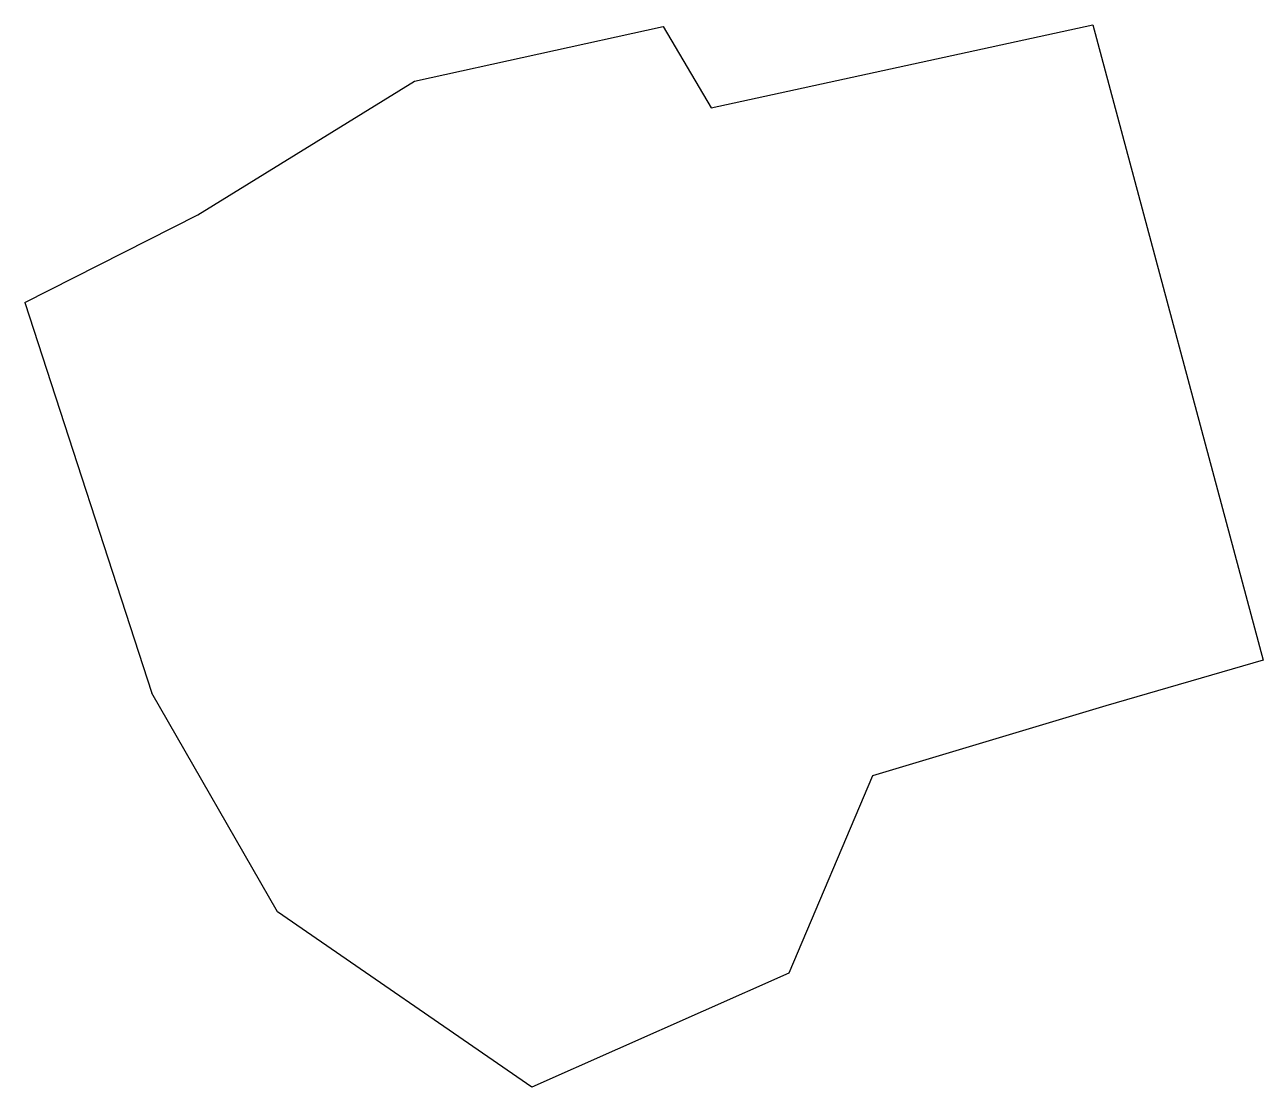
# Model space of a CAD drawing. Header units: millimetres. Extents: x 147 to 290, y -56 to 67.
import ezdxf

# ---------------------------------------------------------------- set-up
doc = ezdxf.new("R2010")
doc.units = ezdxf.units.MM

msp = doc.modelspace()

# ---------------------------------------------------------------- linework, layer by layer
for p, q in [((191.8, 60.29), (220.53, 66.61)), ((220.53, 66.61), (226.05, 57.24)), ((226.05, 57.24), (270.16, 66.82)), ((270.16, 66.82), (289.83, -6.59)), ((166.75, 44.88), (191.8, 60.29)), ((146.77, 34.75), (166.75, 44.88)), ((146.77, 34.75), (161.45, -10.42)), ((289.83, -6.59), (271.63, -11.85)), ((175.96, -35.68), (161.45, -10.42)), ((271.63, -11.85), (244.71, -19.94)), ((244.71, -19.94), (235.04, -42.76)), ((205.36, -55.93), (175.96, -35.68)), ((235.04, -42.76), (205.36, -55.93))]:
    msp.add_line(p, q)

doc.saveas('drawing.dxf')
